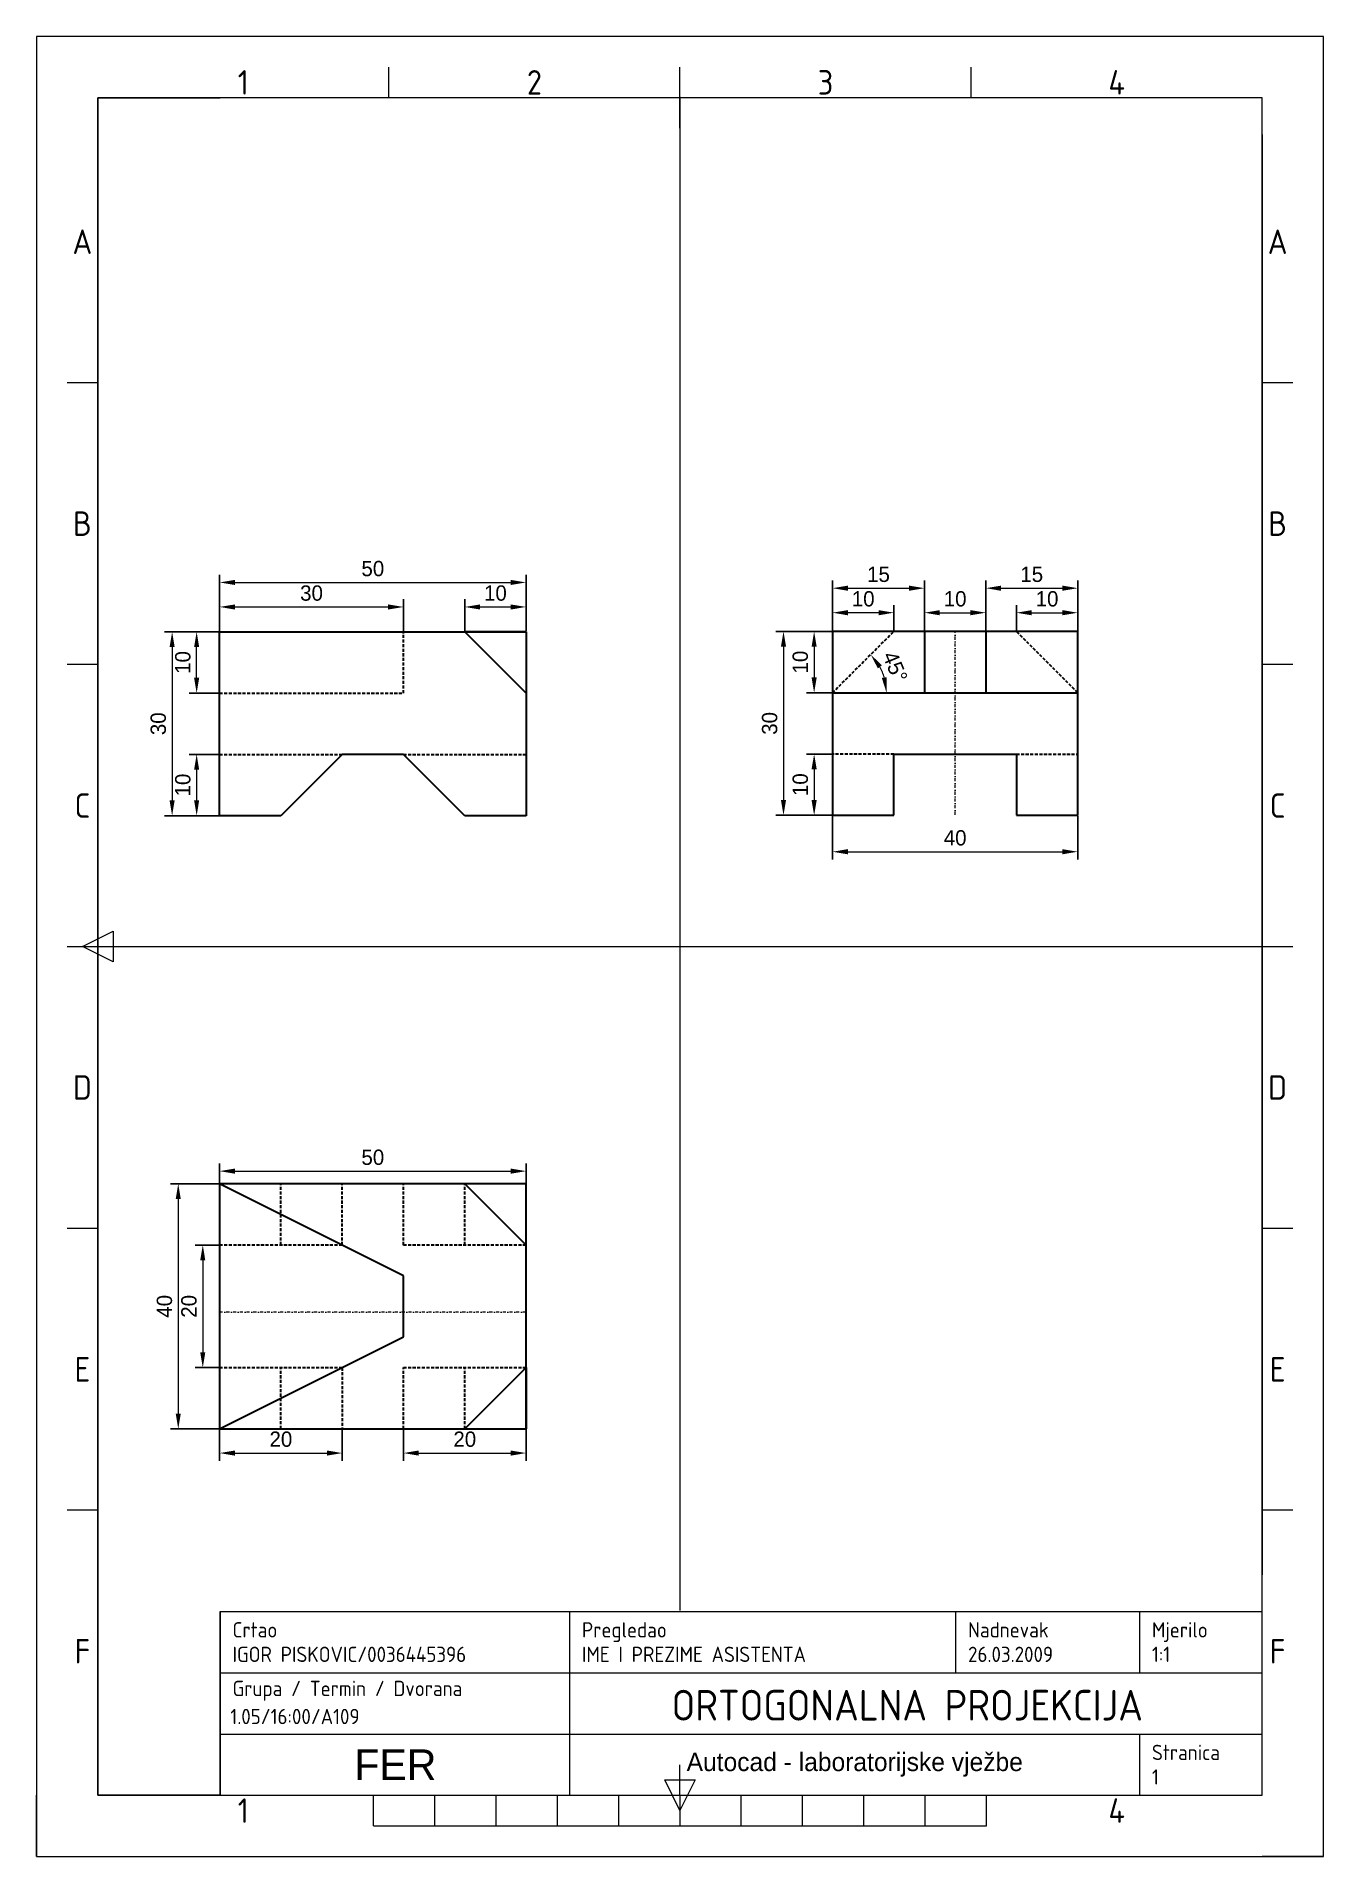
# Paper-space layout 'Layout3' of a CAD drawing. Header units: inches, sheet in millimetres. Extents: x 0 to 210, y 0 to 297.
# The model-space entities are those that its viewports show. They can reach past a viewport. Long polylines and large blocks are cut down to what shows.
import ezdxf
from ezdxf.enums import TextEntityAlignment as Align

# ---------------------------------------------------------------- set-up
doc = ezdxf.new("R2010")
doc.units = ezdxf.units.IN
doc.header["$MEASUREMENT"] = 0
doc.linetypes.add('DASHDOT', pattern=[1, 0.5, -0.25, 0, -0.25])
doc.linetypes.add('DASHED', pattern=[0.75, 0.5, -0.25])
for name, color, linetype, lineweight in [('FRAME 050', 7, 'Continuous', 0), ('FRAME 070', 7, 'Continuous', 0), ('FRAME 200', 8, 'Continuous', 0), ('kote', 250, 'Continuous', 15), ('nevidljivi bridovi', 250, 'DASHED', 30), ('pomoćna', 3, 'Continuous', 15), ('simetrale', 1, 'DASHDOT', 15), ('TEKST SASTAVNICE', 7, 'Continuous', 0), ('Vidljivi bridovi', 250, 'Continuous', 30), ('Viewport', 7, 'Continuous', 0)]:
    doc.layers.add(name, color=color, linetype=linetype, lineweight=lineweight)
doc.styles.add('ISO Proportional', font='')
doc.styles.get('ISO Proportional').set_extended_font_data('isocp.shx')
doc.dimstyles.get("Standard").update_dxf_attribs({"dimtxt": 2.5, "dimasz": 2.5, "dimexe": 1.25, "dimexo": 0.0625, "dimgap": 1, "dimtad": 1, "dimdec": 4, "dimzin": 0, "dimdsep": 46, "dimlunit": 5, "dimtxsty": 'Standard', "dimcen": 0.09, "dimclrd": 256, "dimadec": 0, "dimazin": 0, "dimtfac": 1, "dimtdec": 4, "dimtix": 1, "dimtofl": 0, "dimtmove": 0, "dimatfit": 3, "dimfxl": 1, "dimtolj": 1, "dimtzin": 0, "dimlwd": -1, "dimarcsym": 0})

# ---------------------------------------------------------------- blocks, each defined once
blk = doc.blocks.new('ISO_A4_FER_AutoCAD[1].dwg')
at = {"layer": 'FRAME 050'}
for p, q in [((57.5, 287), (57.5, 292)), ((105, 282), (105, 292)), ((152.5, 287), (152.5, 292)), ((10, 240.5), (5, 240.5)), ((205, 240.5), (200, 240.5)), ((10, 194.5), (5, 194.5)), ((205, 194.5), (200, 194.5)), ((7.5, 148.5), (12.5, 151)), ((12.5, 151), (12.5, 146)), ((5, 148.5), (15, 148.5)), ((12.5, 146), (7.5, 148.5)), ((195, 148.5), (205, 148.5)), ((10, 102.5), (5, 102.5)), ((205, 102.5), (200, 102.5)), ((10, 56.5), (5, 56.5)), ((205, 56.5), (200, 56.5)), ((105, 10), (105, 15)), ((105, 7.5), (102.5, 12.5)), ((102.5, 12.5), (107.5, 12.5)), ((107.5, 12.5), (105, 7.5)), ((55, 5), (55, 10)), ((65, 5), (65, 10)), ((75, 5), (75, 10)), ((85, 5), (85, 10)), ((95, 5), (95, 10)), ((105, 10), (105, 5)), ((115, 5), (115, 10)), ((125, 5), (125, 10)), ((135, 5), (135, 10)), ((145, 5), (145, 10)), ((155, 5), (155, 10)), ((55, 5), (155, 5))]:
    blk.add_line(p, q, dxfattribs=at)
at = {"layer": 'FRAME 070'}
for p, q in [((10, 287), (10, 10)), ((200, 287), (10, 287)), ((200, 10), (200, 287)), ((30, 40), (200, 40)), ((30, 10), (30, 40)), ((87, 30), (87, 40)), ((150, 30), (150, 40)), ((180, 30), (180, 40)), ((30, 30), (200, 30)), ((87.01, 10.02), (87.02, 30)), ((30.13, 19.97), (200, 20)), ((180, 10), (180, 20)), ((10, 10), (200, 10))]:
    blk.add_line(p, q, dxfattribs=at)
at = {"layer": 'FRAME 200'}
for p, q in [((0, 297), (0, 287)), ((10, 297), (0, 297)), ((210, 297), (200, 297)), ((210, 287), (210, 297)), ((0, 0), (0, 10)), ((210, 0), (210, 10)), ((0, 0), (10, 0)), ((210, 0), (200, 0))]:
    blk.add_line(p, q, dxfattribs=at)
at = {"layer": 'Viewport'}
for p, q in [((10, 287), (30, 287)), ((10, 10), (10, 287)), ((200, 281), (200, 46)), ((30, 40), (30, 10)), ((30, 10), (10, 10))]:
    blk.add_line(p, q, dxfattribs=at)
at = {"layer": 'FRAME 050', "style": 'ISO Proportional'}
for s, p in [('1', (33.75, 289.5)), ('2', (81.25, 289.5)), ('3', (128.75, 289.5)), ('4', (176.25, 289.5)), ('A', (7.5, 263.5)), ('A', (202.5, 263.5)), ('B', (7.5, 217.5)), ('B', (202.5, 217.5)), ('C', (7.5, 171.5)), ('C', (202.5, 171.5)), ('D', (7.5, 125.5)), ('D', (202.5, 125.5)), ('E', (7.5, 79.5)), ('E', (202.5, 79.5)), ('F', (7.5, 33.5)), ('F', (202.5, 33.5)), ('1', (33.75, 7.5)), ('4', (176.25, 7.5))]:
    blk.add_text(s, height=4, dxfattribs=at).set_placement(p, align=Align.MIDDLE_CENTER)
at = {"layer": 'FRAME 070', "linetype": 'Continuous', "lineweight": 0, "attachment_point": 5}
for s, insert, char_height, width in [('FER', (58.57, 14.99), 5, 56.8833), ('Autocad - laboratorijske vježbe', (133.51, 15), 3, 92.9897)]:
    blk.add_mtext(s, dxfattribs=dict(at, insert=insert, char_height=char_height, width=width))
at = {"layer": 'TEKST SASTAVNICE', "linetype": 'Continuous', "lineweight": 0, "char_height": 2.5, "attachment_point": 1, "style": 'ISO Proportional'}
for s, insert, width in [('Crtao', (32, 38.25), 9.5238), ('Pregledao', (89, 38.25), 17.619), ('Nadnevak', (152, 38.25), 17.0238), ('Mjerilo', (182, 38.25), 11.1905), ('Stranica', (182, 18.25), 14.6429)]:
    blk.add_mtext(s, dxfattribs=dict(at, insert=insert, width=width))
at = {"layer": 'TEKST SASTAVNICE', "linetype": 'Continuous', "lineweight": 0, "insert": (32, 28.69), "char_height": 2.5, "width": 52.2994, "attachment_point": 1}
blk.add_mtext('{\\Fisocp|c238;Grupa / Termin / Dvorana}', dxfattribs=at)
at = {"layer": 'TEKST SASTAVNICE', "style": 'ISO Proportional'}
for tag, p in [('IME_I_PREZIME/MB', (32, 33)), ('IME_I_PREZIME_ASISTENTA', (89, 33)), ('NADNEVAK', (152, 33)), ('MJERILO', (182, 33)), ('GRUPA/TERMIN/DVORANA', (31.64, 22.86)), ('STR_BR', (182, 13))]:
    blk.add_attdef(tag, text='', height=2.5, dxfattribs=at).set_placement(p, align=Align.MIDDLE_LEFT)
blk.add_attdef('NAZIV_CRTEZA', text='', height=5, dxfattribs=at).set_placement((142.08, 24.7), align=Align.MIDDLE_CENTER)
blk = doc.blocks.new('*D74')
at = {"layer": 'Defpoints', "color": 0}
for p in [(49, 132.06), (19, 128), (49, 128)]:
    blk.add_point(p, dxfattribs=at)
at = {"layer": 'kote', "color": 0, "lineweight": -2}
for p, q in [((19, 128.06), (19, 133.31)), ((49, 128.06), (49, 133.31))]:
    blk.add_line(p, q, dxfattribs=at)
at = {"layer": 'kote'}
blk.add_line((21.5, 132.06), (46.5, 132.06), dxfattribs=at)
for points in [[(21.5, 132.47), (21.5, 131.64), (19, 132.06)], [(46.5, 132.47), (46.5, 131.64), (49, 132.06)]]:
    blk.add_solid(points, dxfattribs=at)
at = {"layer": 'kote', "color": 0, "insert": (34, 134.31), "char_height": 2.5, "attachment_point": 5}
blk.add_mtext('\\A1;30', dxfattribs=at)
blk = doc.blocks.new('*D75')
at = {"layer": 'Defpoints', "color": 0}
for p in [(69, 132.06), (59, 128), (69, 128.06)]:
    blk.add_point(p, dxfattribs=at)
at = {"layer": 'kote', "color": 0, "lineweight": -2}
for p, q in [((59, 128.06), (59, 133.31)), ((69, 128.12), (69, 133.31))]:
    blk.add_line(p, q, dxfattribs=at)
at = {"layer": 'kote'}
blk.add_line((61.5, 132.06), (66.5, 132.06), dxfattribs=at)
for points in [[(61.5, 132.47), (61.5, 131.64), (59, 132.06)], [(66.5, 132.47), (66.5, 131.64), (69, 132.06)]]:
    blk.add_solid(points, dxfattribs=at)
at = {"layer": 'kote', "color": 0, "insert": (64, 134.31), "char_height": 2.5, "attachment_point": 5}
blk.add_mtext('\\A1;10', dxfattribs=at)
blk = doc.blocks.new('*D76')
at = {"layer": 'Defpoints', "color": 0}
for p in [(15.26, 128), (19, 128), (19, 118)]:
    blk.add_point(p, dxfattribs=at)
at = {"layer": 'kote', "color": 0, "lineweight": -2}
for p, q in [((18.94, 128), (14.01, 128)), ((18.94, 118), (14.01, 118))]:
    blk.add_line(p, q, dxfattribs=at)
at = {"layer": 'kote'}
blk.add_line((15.26, 120.5), (15.26, 125.5), dxfattribs=at)
for points in [[(14.84, 125.5), (15.67, 125.5), (15.26, 128)], [(14.84, 120.5), (15.67, 120.5), (15.26, 118)]]:
    blk.add_solid(points, dxfattribs=at)
at = {"layer": 'kote', "color": 0, "insert": (13.01, 123), "char_height": 2.5, "attachment_point": 5, "rotation": 90}
blk.add_mtext('\\A1;10', dxfattribs=at)
blk = doc.blocks.new('*D77')
at = {"layer": 'Defpoints', "color": 0}
for p in [(19, 108), (15.26, 98), (19, 98)]:
    blk.add_point(p, dxfattribs=at)
at = {"layer": 'kote', "color": 0, "lineweight": -2}
for p, q in [((18.94, 108), (14.01, 108)), ((18.94, 98), (14.01, 98))]:
    blk.add_line(p, q, dxfattribs=at)
at = {"layer": 'kote'}
blk.add_line((15.26, 105.5), (15.26, 100.5), dxfattribs=at)
for points in [[(14.84, 105.5), (15.67, 105.5), (15.26, 108)], [(14.84, 100.5), (15.67, 100.5), (15.26, 98)]]:
    blk.add_solid(points, dxfattribs=at)
at = {"layer": 'kote', "color": 0, "insert": (13.01, 103), "char_height": 2.5, "attachment_point": 5, "rotation": 90}
blk.add_mtext('\\A1;10', dxfattribs=at)
blk = doc.blocks.new('*D78')
at = {"layer": 'Defpoints', "color": 0}
for p in [(119, 98.06), (159, 98.06), (159, 92.12)]:
    blk.add_point(p, dxfattribs=at)
at = {"layer": 'kote', "color": 0, "lineweight": -2}
for p, q in [((119, 98), (119, 90.87)), ((159, 98), (159, 90.87))]:
    blk.add_line(p, q, dxfattribs=at)
at = {"layer": 'kote'}
blk.add_line((121.5, 92.12), (156.5, 92.12), dxfattribs=at)
for points in [[(121.5, 92.54), (121.5, 91.7), (119, 92.12)], [(156.5, 92.54), (156.5, 91.7), (159, 92.12)]]:
    blk.add_solid(points, dxfattribs=at)
at = {"layer": 'kote', "color": 0, "insert": (139, 94.37), "char_height": 2.5, "attachment_point": 5}
blk.add_mtext('\\A1;40', dxfattribs=at)
blk = doc.blocks.new('*D79')
at = {"layer": 'Defpoints', "color": 0}
for p in [(144, 131.12), (134, 128.06), (144, 128.06)]:
    blk.add_point(p, dxfattribs=at)
at = {"layer": 'kote', "color": 0, "lineweight": -2}
for p, q in [((134, 128.12), (134, 132.37)), ((144, 128.12), (144, 132.37))]:
    blk.add_line(p, q, dxfattribs=at)
at = {"layer": 'kote'}
blk.add_line((136.5, 131.12), (141.5, 131.12), dxfattribs=at)
for points in [[(136.5, 131.54), (136.5, 130.7), (134, 131.12)], [(141.5, 131.54), (141.5, 130.7), (144, 131.12)]]:
    blk.add_solid(points, dxfattribs=at)
at = {"layer": 'kote', "color": 0, "insert": (139, 133.37), "char_height": 2.5, "attachment_point": 5}
blk.add_mtext('\\A1;10', dxfattribs=at)
blk = doc.blocks.new('*D80')
at = {"layer": 'Defpoints', "color": 0}
for p in [(119, 131.12), (119, 128.06), (129, 128.06)]:
    blk.add_point(p, dxfattribs=at)
at = {"layer": 'kote', "color": 0, "lineweight": -2}
for p, q in [((119, 128.12), (119, 132.37)), ((129, 128.12), (129, 132.37))]:
    blk.add_line(p, q, dxfattribs=at)
at = {"layer": 'kote'}
blk.add_line((126.5, 131.12), (121.5, 131.12), dxfattribs=at)
for points in [[(121.5, 131.54), (121.5, 130.7), (119, 131.12)], [(126.5, 131.54), (126.5, 130.7), (129, 131.12)]]:
    blk.add_solid(points, dxfattribs=at)
at = {"layer": 'kote', "color": 0, "insert": (124, 133.37), "char_height": 2.5, "attachment_point": 5}
blk.add_mtext('\\A1;10', dxfattribs=at)
blk = doc.blocks.new('*D81')
at = {"layer": 'Defpoints', "color": 0}
for p in [(159, 131.12), (149, 128.06), (159, 128.06)]:
    blk.add_point(p, dxfattribs=at)
at = {"layer": 'kote', "color": 0, "lineweight": -2}
for p, q in [((149, 128.12), (149, 132.37)), ((159, 128.12), (159, 132.37))]:
    blk.add_line(p, q, dxfattribs=at)
at = {"layer": 'kote'}
blk.add_line((151.5, 131.12), (156.5, 131.12), dxfattribs=at)
for points in [[(151.5, 131.54), (151.5, 130.7), (149, 131.12)], [(156.5, 131.54), (156.5, 130.7), (159, 131.12)]]:
    blk.add_solid(points, dxfattribs=at)
at = {"layer": 'kote', "color": 0, "insert": (154, 133.37), "char_height": 2.5, "attachment_point": 5}
blk.add_mtext('\\A1;10', dxfattribs=at)
blk = doc.blocks.new('*D71')
at = {"layer": 'Defpoints', "color": 0}
for p in [(134, 135.12), (119, 128.12), (134, 128.12)]:
    blk.add_point(p, dxfattribs=at)
at = {"layer": 'kote', "color": 0, "lineweight": -2}
for p, q in [((119, 128.19), (119, 136.37)), ((134, 128.19), (134, 136.37))]:
    blk.add_line(p, q, dxfattribs=at)
at = {"layer": 'kote'}
blk.add_line((121.5, 135.12), (131.5, 135.12), dxfattribs=at)
for points in [[(121.5, 135.54), (121.5, 134.7), (119, 135.12)], [(131.5, 135.54), (131.5, 134.7), (134, 135.12)]]:
    blk.add_solid(points, dxfattribs=at)
at = {"layer": 'kote', "color": 0, "insert": (126.5, 137.37), "char_height": 2.5, "attachment_point": 5}
blk.add_mtext('\\A1;15', dxfattribs=at)
blk = doc.blocks.new('*D72')
at = {"layer": 'Defpoints', "color": 0}
for p in [(159, 135.12), (144, 128.12), (159, 128.12)]:
    blk.add_point(p, dxfattribs=at)
at = {"layer": 'kote', "color": 0, "lineweight": -2}
for p, q in [((144, 128.19), (144, 136.37)), ((159, 128.19), (159, 136.37))]:
    blk.add_line(p, q, dxfattribs=at)
at = {"layer": 'kote'}
blk.add_line((146.5, 135.12), (156.5, 135.12), dxfattribs=at)
for points in [[(146.5, 135.54), (146.5, 134.7), (144, 135.12)], [(156.5, 135.54), (156.5, 134.7), (159, 135.12)]]:
    blk.add_solid(points, dxfattribs=at)
at = {"layer": 'kote', "color": 0, "insert": (151.5, 137.37), "char_height": 2.5, "attachment_point": 5}
blk.add_mtext('\\A1;15', dxfattribs=at)
blk = doc.blocks.new('*D82')
at = {"layer": 'Defpoints', "color": 0}
for p in [(129, 128.06), (127.51, 120.34), (119, 118.06), (119, 118.06), (159, 118.06)]:
    blk.add_point(p, dxfattribs=at)
at = {"layer": 'kote'}
blk.add_arc((119, 118.06), 8.81, 16.3208, 28.6792, dxfattribs=at)
for points in [[(126.39, 122.04), (127.06, 122.54), (125.23, 124.29)], [(127.86, 120.6), (127.04, 120.48), (127.81, 118.06)]]:
    blk.add_solid(points, dxfattribs=at)
at = {"layer": 'kote', "color": 0, "insert": (129.21, 122.29), "char_height": 2.5, "attachment_point": 5, "rotation": 292.5}
blk.add_mtext('\\A1;45°', dxfattribs=at)
blk = doc.blocks.new('*D73')
at = {"layer": 'Defpoints', "color": 0}
for p in [(69, 136.06), (19, 128.06), (69, 128.06)]:
    blk.add_point(p, dxfattribs=at)
at = {"layer": 'kote', "color": 0, "lineweight": -2}
for p, q in [((19, 128.12), (19, 137.31)), ((69, 128.12), (69, 137.31))]:
    blk.add_line(p, q, dxfattribs=at)
at = {"layer": 'kote'}
blk.add_line((21.5, 136.06), (66.5, 136.06), dxfattribs=at)
for points in [[(21.5, 136.47), (21.5, 135.64), (19, 136.06)], [(66.5, 136.47), (66.5, 135.64), (69, 136.06)]]:
    blk.add_solid(points, dxfattribs=at)
at = {"layer": 'kote', "color": 0, "insert": (44, 138.31), "char_height": 2.5, "attachment_point": 5}
blk.add_mtext('\\A1;50', dxfattribs=at)
blk = doc.blocks.new('*D83')
at = {"layer": 'Defpoints', "color": 0}
for p in [(19, 128), (11.26, 98), (19, 98)]:
    blk.add_point(p, dxfattribs=at)
at = {"layer": 'kote', "color": 0, "lineweight": -2}
for p, q in [((18.94, 128), (10.01, 128)), ((18.94, 98), (10.01, 98))]:
    blk.add_line(p, q, dxfattribs=at)
at = {"layer": 'kote'}
blk.add_line((11.26, 125.5), (11.26, 100.5), dxfattribs=at)
for points in [[(10.84, 125.5), (11.67, 125.5), (11.26, 128)], [(10.84, 100.5), (11.67, 100.5), (11.26, 98)]]:
    blk.add_solid(points, dxfattribs=at)
at = {"layer": 'kote', "color": 0, "insert": (9.01, 113), "char_height": 2.5, "attachment_point": 5, "rotation": 90}
blk.add_mtext('\\A1;30', dxfattribs=at)
blk = doc.blocks.new('*D84')
at = {"layer": 'Defpoints', "color": 0}
for p in [(119, 128.06), (116, 118.06), (119, 118.06)]:
    blk.add_point(p, dxfattribs=at)
at = {"layer": 'kote', "color": 0, "lineweight": -2}
for p, q in [((118.94, 128.06), (114.75, 128.06)), ((118.94, 118.06), (114.75, 118.06))]:
    blk.add_line(p, q, dxfattribs=at)
at = {"layer": 'kote'}
blk.add_line((116, 125.56), (116, 120.56), dxfattribs=at)
for points in [[(115.58, 125.56), (116.42, 125.56), (116, 128.06)], [(115.58, 120.56), (116.42, 120.56), (116, 118.06)]]:
    blk.add_solid(points, dxfattribs=at)
at = {"layer": 'kote', "color": 0, "insert": (113.75, 123.06), "char_height": 2.5, "attachment_point": 5, "rotation": 90}
blk.add_mtext('\\A1;10', dxfattribs=at)
blk = doc.blocks.new('*D85')
at = {"layer": 'Defpoints', "color": 0}
for p in [(119, 108.06), (116, 98.06), (119, 98.06)]:
    blk.add_point(p, dxfattribs=at)
at = {"layer": 'kote', "color": 0, "lineweight": -2}
for p, q in [((118.94, 108.06), (114.75, 108.06)), ((118.94, 98.06), (114.75, 98.06))]:
    blk.add_line(p, q, dxfattribs=at)
at = {"layer": 'kote'}
blk.add_line((116, 105.56), (116, 100.56), dxfattribs=at)
for points in [[(115.58, 105.56), (116.42, 105.56), (116, 108.06)], [(115.58, 100.56), (116.42, 100.56), (116, 98.06)]]:
    blk.add_solid(points, dxfattribs=at)
at = {"layer": 'kote', "color": 0, "insert": (113.75, 103.06), "char_height": 2.5, "attachment_point": 5, "rotation": 90}
blk.add_mtext('\\A1;10', dxfattribs=at)
blk = doc.blocks.new('*D86')
at = {"layer": 'Defpoints', "color": 0}
for p in [(119, 128.06), (111, 98.06), (119, 98.06)]:
    blk.add_point(p, dxfattribs=at)
at = {"layer": 'kote', "color": 0, "lineweight": -2}
for p, q in [((118.94, 128.06), (109.75, 128.06)), ((118.94, 98.06), (109.75, 98.06))]:
    blk.add_line(p, q, dxfattribs=at)
at = {"layer": 'kote'}
blk.add_line((111, 125.56), (111, 100.56), dxfattribs=at)
for points in [[(110.58, 125.56), (111.42, 125.56), (111, 128.06)], [(110.58, 100.56), (111.42, 100.56), (111, 98.06)]]:
    blk.add_solid(points, dxfattribs=at)
at = {"layer": 'kote', "color": 0, "insert": (108.75, 113.06), "char_height": 2.5, "attachment_point": 5, "rotation": 90}
blk.add_mtext('\\A1;30', dxfattribs=at)
blk = doc.blocks.new('*D87')
at = {"layer": 'Defpoints', "color": 0}
for p in [(69, 40), (19, 37.94), (69, 37.94)]:
    blk.add_point(p, dxfattribs=at)
at = {"layer": 'kote', "color": 0, "lineweight": -2}
for p, q in [((19, 38), (19, 41.25)), ((69, 38), (69, 41.25))]:
    blk.add_line(p, q, dxfattribs=at)
at = {"layer": 'kote'}
blk.add_line((21.5, 40), (66.5, 40), dxfattribs=at)
for points in [[(21.5, 40.42), (21.5, 39.58), (19, 40)], [(66.5, 40.42), (66.5, 39.58), (69, 40)]]:
    blk.add_solid(points, dxfattribs=at)
at = {"layer": 'kote', "color": 0, "insert": (44, 42.25), "char_height": 2.5, "attachment_point": 5}
blk.add_mtext('\\A1;50', dxfattribs=at)
blk = doc.blocks.new('*D88')
at = {"layer": 'Defpoints', "color": 0}
for p in [(19, -2.06), (39, -2.06), (39, -6)]:
    blk.add_point(p, dxfattribs=at)
at = {"layer": 'kote', "color": 0, "lineweight": -2}
for p, q in [((19, -2.12), (19, -7.25)), ((39, -2.12), (39, -7.25))]:
    blk.add_line(p, q, dxfattribs=at)
at = {"layer": 'kote'}
blk.add_line((21.5, -6), (36.5, -6), dxfattribs=at)
for points in [[(21.5, -5.58), (21.5, -6.42), (19, -6)], [(36.5, -5.58), (36.5, -6.42), (39, -6)]]:
    blk.add_solid(points, dxfattribs=at)
at = {"layer": 'kote', "color": 0, "insert": (29, -3.75), "char_height": 2.5, "attachment_point": 5}
blk.add_mtext('\\A1;20', dxfattribs=at)
blk = doc.blocks.new('*D89')
at = {"layer": 'Defpoints', "color": 0}
for p in [(49, -2.06), (69, -2.06), (69, -6)]:
    blk.add_point(p, dxfattribs=at)
at = {"layer": 'kote', "color": 0, "lineweight": -2}
for p, q in [((49, -2.12), (49, -7.25)), ((69, -2.12), (69, -7.25))]:
    blk.add_line(p, q, dxfattribs=at)
at = {"layer": 'kote'}
blk.add_line((51.5, -6), (66.5, -6), dxfattribs=at)
for points in [[(51.5, -5.58), (51.5, -6.42), (49, -6)], [(66.5, -5.58), (66.5, -6.42), (69, -6)]]:
    blk.add_solid(points, dxfattribs=at)
at = {"layer": 'kote', "color": 0, "insert": (59, -3.75), "char_height": 2.5, "attachment_point": 5}
blk.add_mtext('\\A1;20', dxfattribs=at)
blk = doc.blocks.new('*D90')
at = {"layer": 'Defpoints', "color": 0}
for p in [(19, 27.94), (16.26, 7.94), (19, 7.94)]:
    blk.add_point(p, dxfattribs=at)
at = {"layer": 'kote', "color": 0, "lineweight": -2}
for p, q in [((18.94, 27.94), (15.01, 27.94)), ((18.94, 7.94), (15.01, 7.94))]:
    blk.add_line(p, q, dxfattribs=at)
at = {"layer": 'kote'}
blk.add_line((16.26, 25.44), (16.26, 10.44), dxfattribs=at)
for points in [[(15.84, 25.44), (16.67, 25.44), (16.26, 27.94)], [(15.84, 10.44), (16.67, 10.44), (16.26, 7.94)]]:
    blk.add_solid(points, dxfattribs=at)
at = {"layer": 'kote', "color": 0, "insert": (14.01, 17.94), "char_height": 2.5, "attachment_point": 5, "rotation": 90}
blk.add_mtext('\\A1;20', dxfattribs=at)
blk = doc.blocks.new('*D91')
at = {"layer": 'Defpoints', "color": 0}
for p in [(19, 37.94), (12.26, -2.06), (19, -2.06)]:
    blk.add_point(p, dxfattribs=at)
at = {"layer": 'kote', "color": 0, "lineweight": -2}
for p, q in [((18.94, 37.94), (11.01, 37.94)), ((18.94, -2.06), (11.01, -2.06))]:
    blk.add_line(p, q, dxfattribs=at)
at = {"layer": 'kote'}
blk.add_line((12.26, 35.44), (12.26, 0.44), dxfattribs=at)
for points in [[(11.84, 35.44), (12.67, 35.44), (12.26, 37.94)], [(11.84, 0.44), (12.67, 0.44), (12.26, -2.06)]]:
    blk.add_solid(points, dxfattribs=at)
at = {"layer": 'kote', "color": 0, "insert": (10.01, 17.94), "char_height": 2.5, "attachment_point": 5, "rotation": 90}
blk.add_mtext('\\A1;40', dxfattribs=at)

msp = doc.modelspace()

# ---------------------------------------------------------------- linework, layer by layer
at = {"layer": 'nevidljivi bridovi'}
for p, q in [((49, 118), (49, 128)), ((119, 118.0625), (129, 128.0625)), ((159, 118.0625), (149, 128.0625)), ((19, 118), (49, 118)), ((19, 108), (39, 108)), ((49, 108), (69, 108)), ((129, 108.0625), (119, 108.0625)), ((149, 108.0625), (159, 108.0625)), ((29, 27.94216), (29, 37.94216)), ((39, 27.94216), (39, 37.94216)), ((49, 27.94216), (49, 37.94216)), ((59, 27.94216), (59, 37.94216)), ((39, 27.94216), (19, 27.94216)), ((69, 27.94216), (49, 27.94216)), ((19, 7.94216), (39, 7.94216)), ((29, -2.05784), (29, 7.94216)), ((39, 7.94216), (39, -2.05784)), ((49, -2.05784), (49, 7.94216)), ((49, 7.94216), (69, 7.94216)), ((59, -2.05784), (59, 7.94216))]:
    msp.add_line(p, q, dxfattribs=at)
at = {"layer": 'pomoćna'}
for p, q in [((94.11517, 215.29809), (94.11517, -31.69266)), ((-0.79443, 76.6466), (189.22458, 76.6466))]:
    msp.add_line(p, q, dxfattribs=at)
at = {"layer": 'simetrale'}
for p, q in [((139, 98.12034), (139, 128.0625)), ((69, 17), (19, 17))]:
    msp.add_line(p, q, dxfattribs=at)
at = {"layer": 'Vidljivi bridovi'}
for p, q in [((19, 98), (19, 128)), ((19, 128), (69, 128)), ((69, 128), (59, 128)), ((69, 128), (59, 128)), ((59, 128), (69, 128)), ((69, 118), (59, 128)), ((69, 128), (69, 98)), ((159, 128.0625), (119, 128.0625)), ((119, 128.0625), (119, 98.0625)), ((134, 128.0625), (134, 118.0625)), ((144, 128.0625), (144, 118.0625)), ((159, 118.0625), (159, 128.0625)), ((119, 118.0625), (159, 118.0625)), ((134, 118.0625), (134, 118.0625)), ((159, 98.0625), (159, 118.0625)), ((39, 108), (29, 98)), ((49, 108), (39, 108)), ((59, 98), (49, 108)), ((129, 98.0625), (129, 108.0625)), ((129, 108.0625), (149, 108.0625)), ((149, 108.0625), (149, 98.0625)), ((119, 98.0625), (129, 98.0625)), ((149, 98.0625), (159, 98.0625)), ((29, 98), (19, 98)), ((69, 98), (59, 98)), ((69, 37.94216), (19, 37.94216)), ((19, 37.94216), (19, -2.05784)), ((49, 22.94216), (19, 37.94216)), ((69, 27.94216), (59, 37.94216)), ((69, -2.05784), (69, 37.94216)), ((49, 12.94216), (49, 22.94216)), ((19, -2.05784), (49, 12.94216)), ((59, -2.05784), (69, 7.94216)), ((69, 7.94216), (69, -2.05784)), ((19, -2.05784), (69, -2.05784))]:
    msp.add_line(p, q, dxfattribs=at)

# ---------------------------------------------------------------- dimensions: what is measured, and where the dimension line sits
at = {"layer": 'kote'}
for base, p1, p2, picture, middle in [((69, 136.05784), (19, 128.0625), (69, 128.0625), '*D73', (44, 138.30784)), ((134, 135.12034), (119, 128.125), (134, 128.125), '*D71', (126.5, 137.37034)), ((159, 135.12034), (144, 128.125), (159, 128.125), '*D72', (151.5, 137.37034)), ((49, 132.05784), (19, 128), (49, 128), '*D74', (34, 134.30784)), ((69, 132.05784), (59, 128), (69, 128.0625), '*D75', (64, 134.30784)), ((119, 131.12034), (129, 128.0625), (119, 128.0625), '*D80', (124, 133.37034)), ((144, 131.12034), (134, 128.0625), (144, 128.0625), '*D79', (139, 133.37034)), ((159, 131.12034), (149, 128.0625), (159, 128.0625), '*D81', (154, 133.37034)), ((159, 92.12034), (119, 98.0625), (159, 98.0625), '*D78', (139, 94.37034)), ((69, 40), (19, 37.94216), (69, 37.94216), '*D87', (44, 42.25)), ((39, -6), (19, -2.05784), (39, -2.05784), '*D88', (29, -3.75)), ((69, -6), (49, -2.05784), (69, -2.05784), '*D89', (59, -3.75))]:
    dim = msp.add_linear_dim(base=base, p1=p1, p2=p2, dimstyle='Standard', dxfattribs=at)
    dim.commit()
    dim.dimension.update_dxf_attribs({"geometry": picture, "text_midpoint": middle})
for base, p1, p2, picture, middle in [((11.25832, 98), (19, 128), (19, 98), '*D83', (9.00832, 113)), ((15.25832, 128), (19, 118), (19, 128), '*D76', (13.00832, 123)), ((111, 98.0625), (119, 128.0625), (119, 98.0625), '*D86', (108.75, 113.0625)), ((116, 118.0625), (119, 128.0625), (119, 118.0625), '*D84', (113.75, 123.0625)), ((15.25832, 98), (19, 108), (19, 98), '*D77', (13.00832, 103)), ((116, 98.0625), (119, 108.0625), (119, 98.0625), '*D85', (113.75, 103.0625)), ((12.25832, -2.05784), (19, 37.94216), (19, -2.05784), '*D91', (10.00832, 17.94216)), ((16.25832, 7.94216), (19, 27.94216), (19, 7.94216), '*D90', (14.00832, 17.94216))]:
    dim = msp.add_linear_dim(base=base, p1=p1, p2=p2, angle=90, dimstyle='Standard', dxfattribs=at)
    dim.commit()
    dim.dimension.update_dxf_attribs({"geometry": picture, "text_midpoint": middle})
dim = msp.add_angular_dim_2l(base=(127.50619, 120.34173), line1=((119, 118.0625), (159, 118.0625)), line2=((119, 118.0625), (129, 128.0625)), dimstyle='Standard', override={"dimtih": 0, "dimtix": 1, "dimtofl": 1, "dimfxlon": 0}, dxfattribs=at)
dim.commit()
dim.dimension.update_dxf_attribs({"geometry": '*D82', "text_midpoint": (129.21465, 122.29355)})

psp = doc.layouts.new('Layout3')

# ---------------------------------------------------------------- block references
psp.add_blockref('ISO_A4_FER_AutoCAD[1].dwg', (0, 0)).add_auto_attribs({'IME_I_PREZIME/MB': 'IGOR PISKOVIC/0036445396', 'IME_I_PREZIME_ASISTENTA': 'IME I PREZIME ASISTENTA', 'NADNEVAK': '26.03.2009', 'NAZIV_CRTEZA': 'ORTOGONALNA PROJEKCIJA', 'MJERILO': '1:1', 'STR_BR': '1', 'GRUPA/TERMIN/DVORANA': '1.05/16:00/A109'})

# ---------------------------------------------------------------- viewports
at = {"layer": '0'}
psp.add_viewport(center=(105, 148.5), size=(210, 297), view_center_point=(94.11517, 76.65603), view_height=297, dxfattribs=at)

doc.saveas('drawing.dxf')
